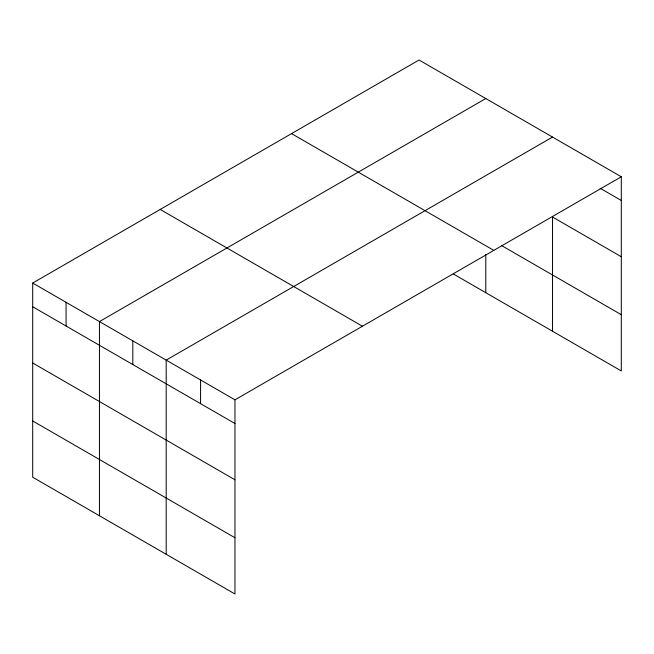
<?xml version="1.0" encoding="UTF-8"?>
<svg xmlns="http://www.w3.org/2000/svg" width="654" height="654" viewBox="0 0 654 654"><rect width="100%" height="100%" fill="white"/><g stroke="black" fill="none" stroke-linecap="round" stroke-linejoin="round"><path stroke-width="0.98" d="M621.3 176.776L419.042 60.005L32.7 283.051L32.7 477.224L234.958 593.995L234.958 399.831L621.3 176.776L621.3 370.949L453.296 273.944M485.783 98.541L99.449 321.588L99.449 515.761M552.532 137.07L166.19 360.125L166.19 554.298M600.143 188.254L621.3 200.467M621.3 256.728L552.532 217.022L552.532 331.243M501.593 245.577L621.3 314.688M291.545 133.612L493.811 250.384M160.189 209.444L362.455 326.223M32.7 283.051L234.958 399.831M32.7 306.751L234.958 423.522M32.7 363.003L234.958 479.783M32.7 420.963L234.958 537.743M485.783 254.537L485.783 292.706M200.574 379.974L200.574 403.673M132.819 340.857L132.819 364.548M66.07 302.32L66.07 326.019"/></g></svg>
